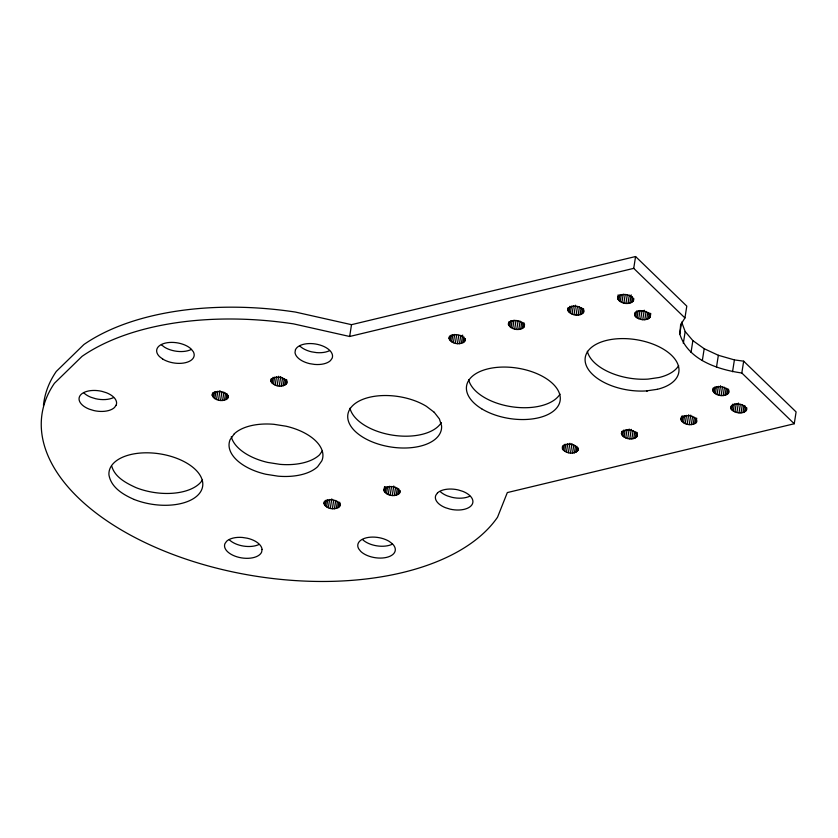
<?xml version="1.0" encoding="UTF-8"?>
<svg xmlns="http://www.w3.org/2000/svg" width="838" height="838" viewBox="0 0 838 838"><rect width="100%" height="100%" fill="white"/><g stroke="black" fill="none" stroke-linecap="round" stroke-linejoin="round"><path stroke-width="1.26" d="M684.939 317.937L633.727 268.359L349.666 336.488L293.551 323.877A236.756 127.554 8.9 0 0 82.051 356.349L54.428 383.28A236.756 127.554 8.9 0 0 198.428 563.105A236.756 127.554 8.9 0 0 497.542 517.193L507.325 492.576L794.246 423.756L741.819 372.994C717.642 369.589 687.642 359.732 679.786 333.933L680.634 324.788L684.939 317.937L686.793 306.111L635.581 256.533L351.51 324.673L295.405 312.061A236.756 127.554 8.9 0 0 83.894 344.523L56.272 371.454A236.756 127.554 8.9 0 0 43.461 405.383M212.234 395.347L212.412 394.227C216.204 389.586 226.009 391.116 228.177 396.72L227.999 397.83C224.207 402.481 214.402 400.952 212.234 395.347L212.601 392.98M212.601 396.51L213.156 392.97M213.481 397.641L214.402 391.734M214.821 398.668L215.932 391.576M216.529 399.506L217.828 391.231M218.488 400.114L219.975 390.655M220.562 400.438L221.861 392.163M222.615 400.47L223.914 392.194M224.5 400.197L225.611 393.095M226.103 399.632L227.025 393.724M227.287 398.825L227.842 395.285M227.999 397.83L228.376 395.473M270.904 380.955L271.083 379.834C274.895 375.194 284.669 376.712 286.847 382.317L286.669 383.437C282.877 388.078 273.073 386.548 270.904 380.955L271.271 378.587M271.271 382.118L271.826 378.567M272.151 383.249L273.073 377.33M273.492 384.265L274.602 377.173M275.199 385.113L276.498 376.838M277.158 385.721L278.645 376.262M279.232 386.046L280.72 376.587M281.285 386.067L282.584 377.791M283.171 385.794L284.281 378.703M284.763 385.239L285.695 379.321M285.957 384.433L286.701 379.698M286.669 383.437L287.036 381.07M349.666 336.488L351.51 324.673M324.044 503.596L324.222 502.475C327.983 497.814 337.829 499.364 339.987 504.958L339.809 506.079C336.017 510.73 326.212 509.2 324.044 503.596L324.411 501.229M324.411 504.759L324.966 501.208M325.291 505.89L326.223 499.982M326.631 506.917L327.742 499.815M328.339 507.755L329.638 499.479M330.298 508.362L331.785 498.903M332.382 508.687L333.671 500.412M334.425 508.718L335.724 500.433M336.321 508.436L337.431 501.344M337.913 507.88L338.835 501.972M339.107 507.074L339.84 502.35M339.809 506.079L340.186 503.711M383.94 490.387L384.181 489.141C388.057 484.668 397.725 486.176 399.883 491.749L399.705 492.87C395.913 497.521 386.119 495.981 383.94 490.387L384.548 486.773M384.307 491.55L385.051 486.815M385.187 492.681L386.119 486.773M386.528 493.697L387.638 486.606M388.235 494.546L389.534 486.27M390.194 495.153L391.493 486.878M392.278 495.478L393.755 486.019M394.321 495.499L395.62 487.224M396.217 495.227L397.327 488.135M397.809 494.671L398.731 488.753M399.003 493.865L399.558 490.314M399.705 492.87L400.082 490.502M449.095 338.542L449.283 337.421C453.075 332.77 462.869 334.299 465.048 339.903L464.87 341.024C461.068 345.665 451.273 344.135 449.095 338.542L449.472 336.174M449.461 339.704L450.016 336.153M450.352 340.836L451.273 334.917M451.692 341.852L452.803 334.76M453.4 342.7L454.688 334.425M455.359 343.297L456.647 335.022M457.433 343.632L458.732 335.357M459.486 343.653L460.774 335.378M461.371 343.381L462.67 335.106M462.964 342.826L463.885 336.907M464.158 342.019L464.713 338.468M464.87 341.024L465.237 338.657M508.415 324.306L508.603 323.196C512.395 318.545 522.189 320.074 524.368 325.678L524.19 326.789C520.388 331.439 510.593 329.91 508.415 324.306L508.792 321.949M508.781 325.469L509.336 321.928M509.672 326.6L510.593 320.692M511.012 327.627L512.123 320.535M512.72 328.465L514.008 320.189M514.679 329.072L515.967 320.797M516.753 329.397L518.052 321.122M518.806 329.428L520.094 321.153M520.691 329.156L521.802 322.054M522.284 328.59L523.205 322.682M523.478 327.784L524.221 323.059M524.19 326.789L524.557 324.432M567.766 309.913L567.944 308.803C571.746 304.152 581.541 305.681 583.719 311.286L583.531 312.406C579.739 317.047 569.945 315.517 567.766 309.913L568.143 307.556M568.133 311.087L568.688 307.536M569.012 312.218L569.945 306.299M570.353 313.234L571.464 306.142M572.061 314.082L573.36 305.797M574.02 314.679L575.507 305.221M576.104 315.015L577.392 306.729M578.147 315.036L579.446 306.76M580.043 314.763L581.153 307.672M581.635 314.198L582.557 308.29M582.829 313.402L583.562 308.667M583.531 312.406L583.908 310.039M562.508 449.137L562.319 446.853C566.111 442.202 575.915 443.731 578.084 449.336L577.906 450.456C574.198 454.971 565.849 453.463 562.508 449.137L563.063 445.586M563.387 450.268L564.309 444.36M564.728 451.284L565.839 444.192M566.436 452.132L567.735 443.857M568.394 452.74L569.871 443.281M570.469 453.065L571.956 443.606M572.522 453.086L573.821 444.81M574.407 452.813L575.517 445.722M575.999 452.258L576.932 446.34M577.193 451.452L577.749 447.901M577.906 450.456L578.272 448.089M617.627 298.307L617.805 297.186C621.597 292.535 631.402 294.065 633.57 299.669L633.392 300.79C629.6 305.441 619.795 303.901 617.627 298.307L618.172 294.819M617.994 299.47L618.549 295.919M618.873 300.601L619.795 294.693M620.214 301.617L621.325 294.526M621.922 302.466L623.221 294.19M623.881 303.073L625.179 294.798M625.955 303.398L627.253 295.123M628.008 303.419L629.307 295.144M633.727 268.359L635.581 256.533M629.893 303.147L631.192 294.871M631.496 302.591L632.418 296.673M632.68 301.785L633.235 298.234M633.392 300.79L633.769 298.422M634.795 315.737L634.607 313.454C638.409 308.803 648.203 310.343 650.382 315.936L650.204 317.057C646.496 321.572 638.147 320.064 634.795 315.737L635.351 312.186M635.675 316.869L636.608 310.961M637.016 317.895L638.127 310.793M638.734 318.733L640.023 310.458M621.461 433.738L621.639 432.628C625.441 428.05 635.267 429.454 637.404 435.111L637.226 436.231C633.434 440.872 623.629 439.342 621.461 433.738L621.827 431.381M621.817 434.912L622.383 431.361M640.693 319.341L641.981 311.066M622.707 436.043L623.629 430.124M624.048 437.059L625.158 429.967M642.767 319.666L644.244 310.207M625.756 437.907L627.054 429.622M644.82 319.697L646.108 311.411M627.714 438.504L629.191 429.046M646.706 319.414L647.816 312.323M648.298 318.859L649.22 312.941M629.788 438.84L631.265 429.381M649.492 318.052L650.225 313.328M650.204 317.057L650.759 313.506M631.842 438.861L633.14 430.585M633.727 438.588L634.837 431.497M635.319 438.023L636.252 432.115M636.513 437.227L637.257 432.492M679.786 333.933L681.451 323.29M683.326 343.36L685.18 331.534L681.64 322.106M691.025 352.431L692.869 340.605L685.18 331.534M680.938 419.471L681.116 418.361C684.908 413.71 694.712 415.239 696.881 420.844L696.703 421.964C692.911 426.605 683.106 425.076 680.938 419.471L681.304 417.115M681.304 420.645L682.038 415.91M682.184 421.776L683.106 415.858M683.525 422.792L684.636 415.7M685.233 423.64L686.532 415.365M687.191 424.238L688.668 414.779M689.265 424.573L690.753 415.114M691.319 424.594L692.617 416.318M702.338 360.539L704.192 348.713L692.869 340.605M693.204 424.321L694.314 417.23M694.796 423.756L695.729 417.848M695.99 422.96L696.734 418.225M712.792 390.435L712.97 389.324C716.773 384.673 726.567 386.203 728.746 391.807L728.557 392.917C724.765 397.568 714.971 396.039 712.792 390.435L713.169 388.078M716.5 367.117L718.355 355.291L704.192 348.713M713.159 391.597L713.714 388.057M714.039 392.729L714.971 386.821M715.38 393.755L716.49 386.664M717.098 394.593L718.386 386.318M719.056 395.201L720.533 385.742M721.13 395.526L722.419 387.25M723.184 395.557L724.472 387.282M725.069 395.285L726.179 388.183M726.661 394.719L727.583 388.811M727.855 393.912L728.589 389.188M728.557 392.917L728.934 390.56M732.548 371.726L734.402 359.9L718.355 355.291M731.029 408.902L730.841 406.619C734.643 401.968 744.437 403.507 746.606 409.101L746.428 410.222C742.73 414.737 734.381 413.228 731.029 408.902L731.584 405.351M731.909 410.033L732.841 404.126M733.25 411.06L734.36 403.958M734.957 411.898L736.256 403.623M741.819 372.994L743.673 361.178L734.402 359.9M736.916 412.506L738.404 403.047M739.001 412.83L740.289 404.555M741.043 412.851L742.342 404.576M742.939 412.579L744.05 405.487M744.532 412.024L745.453 406.105M745.726 411.217L746.281 407.666M746.428 410.222L746.805 407.855M794.246 423.756L796.1 411.929L743.673 361.178M322.431 450.75L319.508 454.866A47.347 25.507 8.9 0 1 279.944 464.346L267.731 462.429A47.347 25.507 8.9 0 1 231.288 436.661M622.351 431.633L623.535 430.826M161.451 344.858L164.615 347.267A18.939 10.203 8.9 0 0 191.137 349.54M646.884 390.833L647.062 391.388M111.779 466.284C114.921 477.335 126.37 483.212 136.091 487.674A47.347 25.507 8.9 0 0 202.503 479.87M678.675 365.651A47.347 25.507 8.9 0 1 659.16 377.488L648.057 379.111A47.347 25.507 8.9 0 1 587.344 351.269M469.856 496.18A18.939 10.203 8.9 0 1 451.954 497.311L447.345 495.897A18.939 10.203 8.9 0 1 440.17 491.508M113.539 397.589A18.939 10.203 8.9 0 1 95.637 398.72L91.028 397.296A18.939 10.203 8.9 0 1 83.852 392.907M329.491 350.703A18.939 10.203 8.9 0 1 316.471 352.609L311.589 351.834A18.939 10.203 8.9 0 1 299.805 346.021M392.247 544.229A18.939 10.203 8.9 0 1 362.561 539.557M441.312 422.593A47.347 25.507 8.9 0 1 392.488 435.142A47.347 25.507 8.9 0 1 349.98 408.2M559.994 394.122A47.347 25.507 8.9 0 1 511.17 406.671A47.347 25.507 8.9 0 1 468.662 379.729M259.015 544.48A18.939 10.203 8.9 0 1 229.329 539.808M262.064 549.445L261.634 552.074A18.939 10.203 8.9 0 1 239.259 557.438A18.939 10.203 8.9 0 1 224.961 543.6L226.627 541.254A18.939 10.203 8.9 0 1 242.454 537.462L247.336 538.226A18.939 10.203 8.9 0 1 262.064 549.445M295.437 349.813L295.018 352.442A18.939 10.203 8.9 0 0 309.735 363.661L314.617 364.425A18.939 10.203 8.9 0 0 330.444 360.633L332.11 358.287A18.939 10.203 8.9 0 0 317.812 344.449A18.939 10.203 8.9 0 0 295.437 349.813M116.157 405.173L114.492 407.519A18.939 10.203 8.9 0 1 93.783 410.547L89.174 409.122A18.939 10.203 8.9 0 1 80.165 395.484A18.939 10.203 8.9 0 1 101.859 391.336L106.468 392.76A18.939 10.203 8.9 0 1 116.157 405.173M234.305 433.791L230.136 439.646A47.347 25.507 8.9 0 0 265.876 474.256L278.09 476.173A47.347 25.507 8.9 0 0 317.654 466.682L321.834 460.827A47.347 25.507 8.9 0 0 286.083 426.217L273.869 424.3A47.347 25.507 8.9 0 0 234.305 433.791M437.467 492.954L435.802 495.3A18.939 10.203 8.9 0 0 445.491 507.713L450.1 509.137A18.939 10.203 8.9 0 0 471.794 504.989A18.939 10.203 8.9 0 0 462.786 491.351L458.177 489.926A18.939 10.203 8.9 0 0 437.467 492.954M657.306 389.314L646.213 390.927A47.347 25.507 8.9 0 1 585.479 356.37A47.347 25.507 8.9 0 1 657.202 345.895A47.347 25.507 8.9 0 1 657.306 389.314M134.237 499.5C123.406 494.787 111.203 487.674 108.961 475.031A47.347 25.507 8.9 0 1 161.923 454.206A47.347 25.507 8.9 0 1 200.649 491.697A47.347 25.507 8.9 0 1 134.237 499.5M434.22 412.286L426.333 406.273A47.347 25.507 8.9 0 0 352.987 405.32A47.347 25.507 8.9 0 0 384.569 445.785A47.347 25.507 8.9 0 0 441.563 425.788L439.416 418.937L434.22 412.286M162.761 359.093L159.597 356.684A18.939 10.203 8.9 0 1 165.316 343.098A18.939 10.203 8.9 0 1 191.253 349.09L193.327 351.761A18.939 10.203 8.9 0 1 185.533 362.676A18.939 10.203 8.9 0 1 162.761 359.093M392.362 543.789L389.199 541.379A18.939 10.203 8.9 0 0 366.426 537.797A18.939 10.203 8.9 0 0 358.633 548.712L360.707 551.383A18.939 10.203 8.9 0 0 386.643 557.375A18.939 10.203 8.9 0 0 392.362 543.789M481.672 408.797A47.347 25.507 8.9 0 0 559.197 403.895A47.347 25.507 8.9 0 0 499.165 367.212A47.347 25.507 8.9 0 0 481.672 408.797"/></g></svg>
